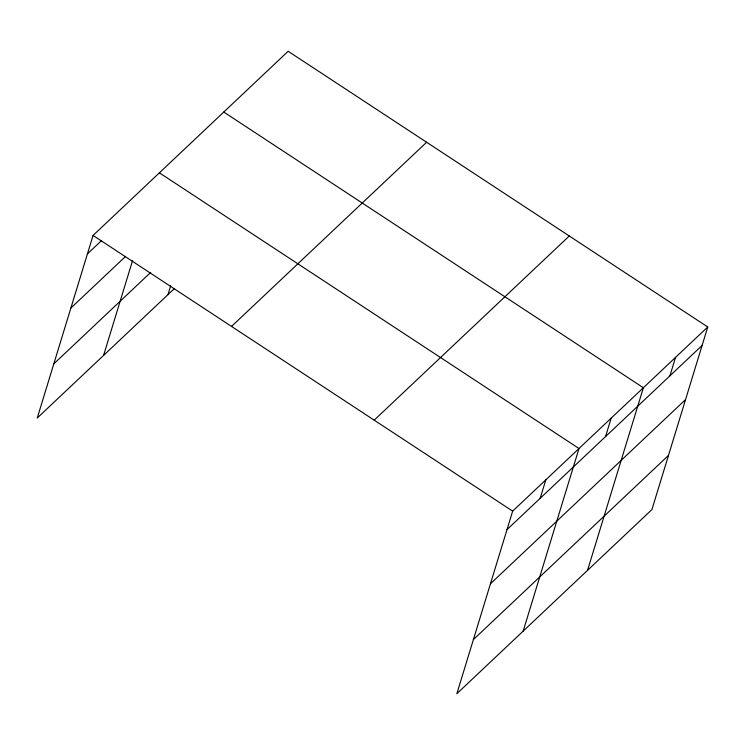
<?xml version="1.0" encoding="UTF-8"?>
<svg xmlns="http://www.w3.org/2000/svg" width="745" height="745" viewBox="0 0 745 745"><rect width="100%" height="100%" fill="white"/><g stroke="black" fill="none" stroke-linecap="round" stroke-linejoin="round"><path stroke-width="1.12" d="M707.75 326.971L512.662 511.135L456.843 693.725L651.931 509.561L707.75 326.971L288.157 51.275L93.069 235.439L37.25 418.029L174.563 288.408M103.583 355.412L132.517 260.759M167.96 294.638L170.661 285.791M540.181 498.293L545.824 479.827M523.167 631.108L578.995 448.518L159.402 172.821M605.536 436.598L611.179 418.131M587.544 570.335L643.373 387.745L223.779 112.048M669.913 375.825L675.557 357.358M87.426 253.896L101.525 240.588M70.868 308.058L125.588 256.401M53.808 363.867L150.676 272.419M231.537 326.412L426.624 142.258M374.195 420.152L569.282 235.997M507.019 529.602L702.107 345.438M490.461 583.763L685.549 399.599M473.401 639.564L668.489 455.4M93.069 235.439L512.662 511.135"/></g></svg>
